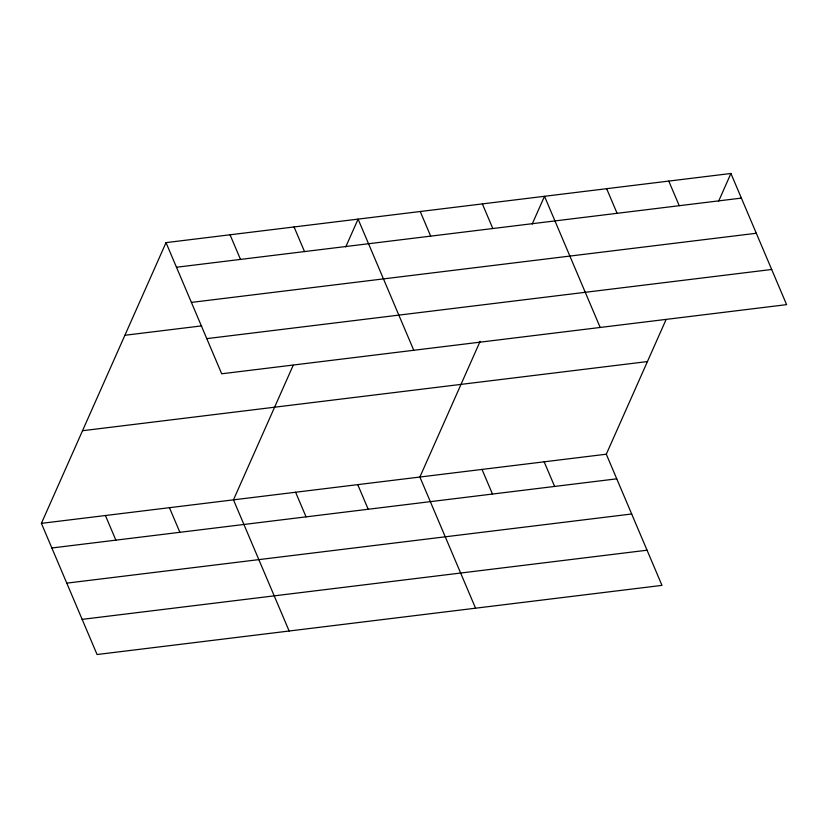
<?xml version="1.0" encoding="UTF-8"?>
<svg xmlns="http://www.w3.org/2000/svg" width="828" height="828" viewBox="0 0 828 828"><rect width="100%" height="100%" fill="white"/><g stroke="black" fill="none" stroke-linecap="round" stroke-linejoin="round"><path stroke-width="1.24" d="M666.033 319.67L606.303 454.21L661.976 585.375L97.073 654.524L41.4 523.358L166.024 242.625L730.927 173.476L786.6 304.642L221.697 373.79L166.024 242.625M293.195 365.303L233.465 499.853L289.138 631.008M345.752 246.91L358.089 219.12L413.762 350.275M480.126 341.322L419.879 477.031L475.562 608.187M532.166 224.088L544.503 196.298L600.186 327.464M718.59 201.276L730.927 173.476M176.478 267.247L741.381 198.099M191.403 302.406L756.295 233.258M124.904 335.268L201.721 325.87M206.772 338.631L771.675 269.483M82.531 430.715L647.424 361.567M41.4 523.358L606.303 454.21M51.853 547.981L616.746 478.832M66.778 583.14L631.671 513.991M82.148 619.365L647.051 550.216M668.786 181.084L679.239 205.706M606.645 188.691L617.098 213.313M482.372 203.905L492.815 228.528M544.162 461.817L554.615 486.44M420.231 211.513L430.684 236.135M482.02 469.424L492.474 494.047M294.064 226.955L304.518 251.577M357.748 484.639L368.191 509.261M230.049 234.79L240.503 259.412M295.606 492.246L306.06 516.869M169.44 507.688L179.893 532.311M105.425 515.523L115.868 540.146"/></g></svg>
